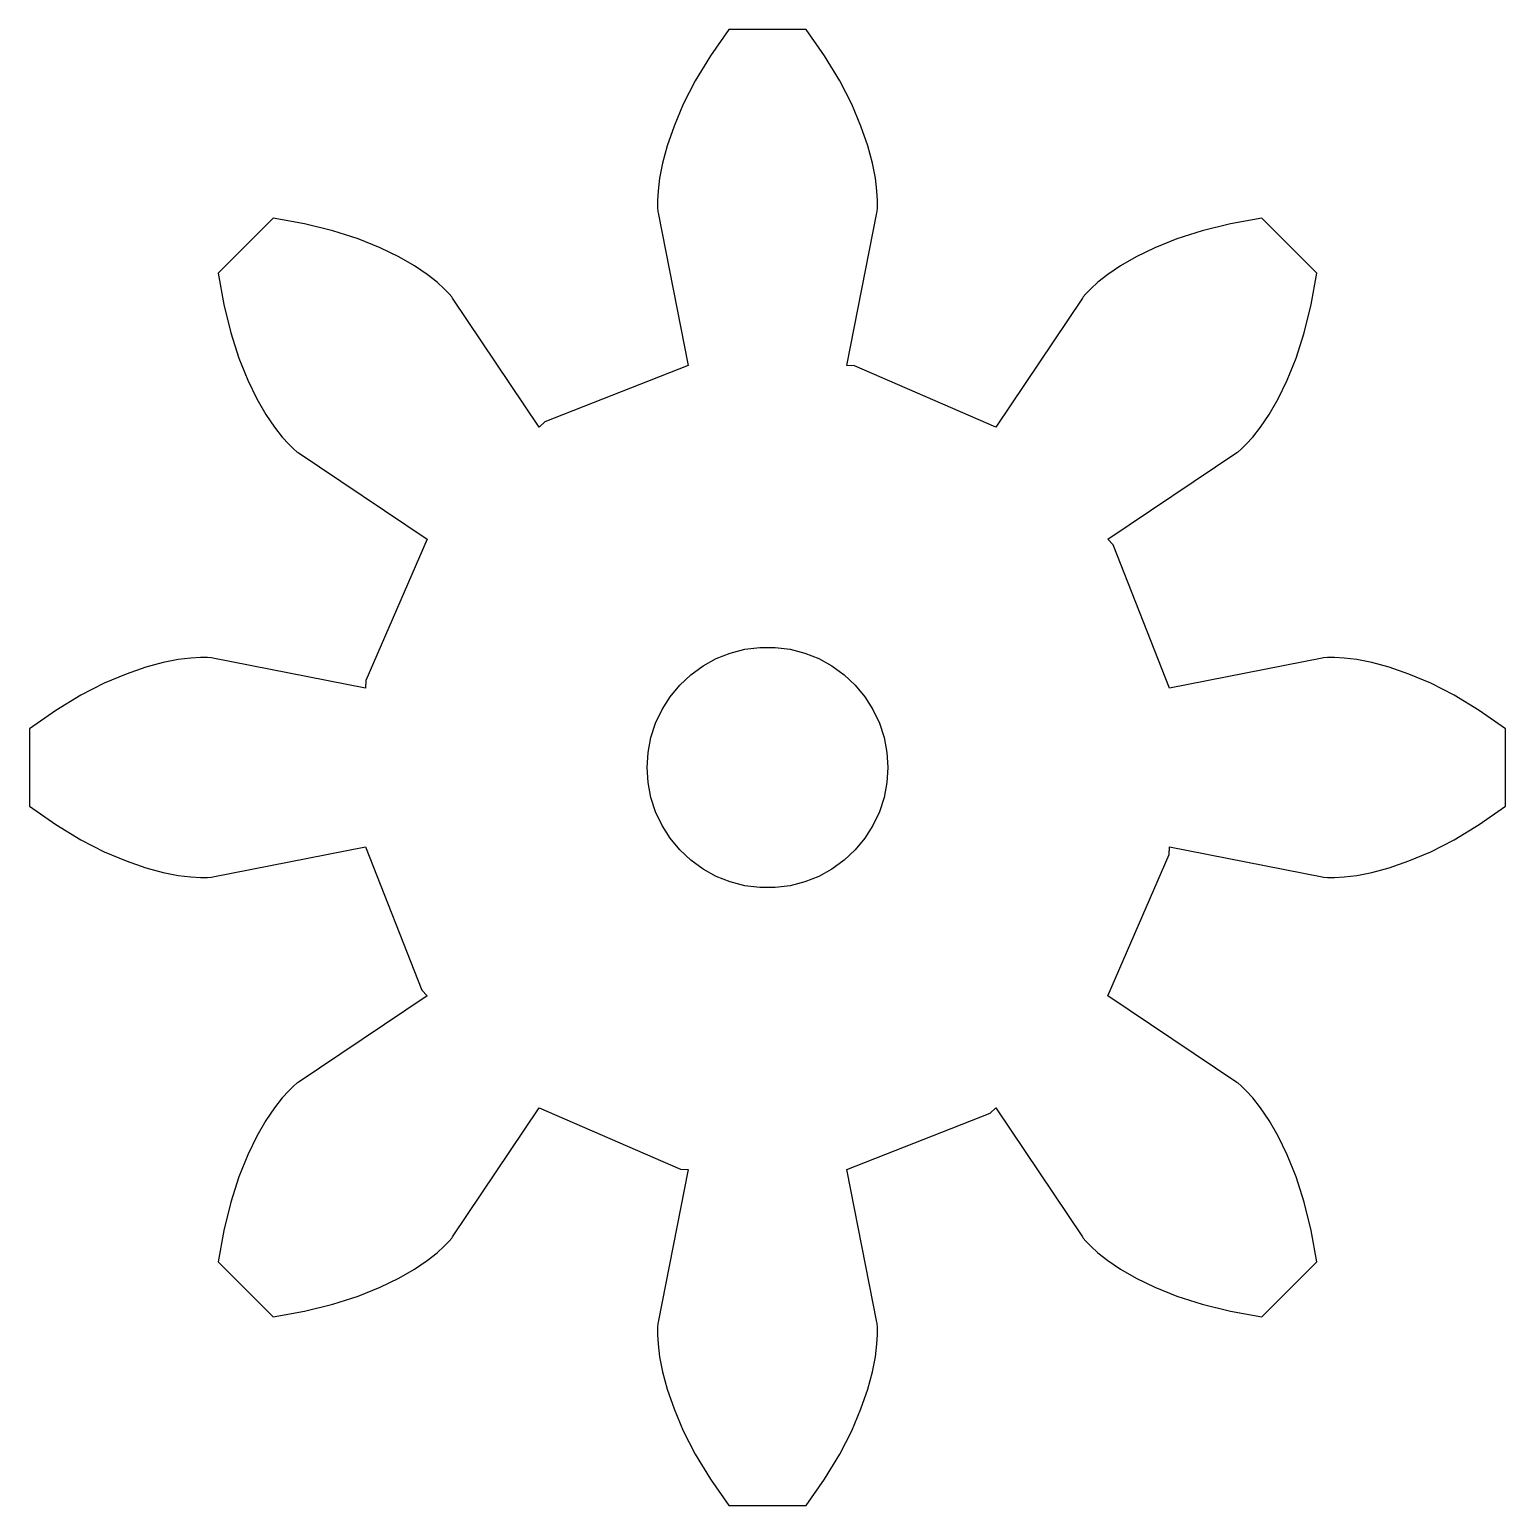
# Model space of a CAD drawing. Header units: metres. Extents: x -9.2 to 9.2, y -9.2 to 9.2.
import ezdxf

# ---------------------------------------------------------------- set-up
doc = ezdxf.new("R2010")
doc.units = ezdxf.units.M

msp = doc.modelspace()

# ---------------------------------------------------------------- linework, layer by layer
for p, q in [((-0.4823, 9.20116), (-0.711868, 8.87474)), ((0.4823, 9.20116), (-0.4823, 9.20116)), ((0.711868, 8.87474), (0.4823, 9.20116)), ((-0.711868, 8.87474), (-0.900085, 8.56276)), ((0.900085, 8.56276), (0.711868, 8.87474)), ((-0.900085, 8.56276), (-1.05017, 8.26926)), ((1.05017, 8.26926), (0.900085, 8.56276)), ((-1.05017, 8.26926), (-1.16574, 7.99788)), ((1.16574, 7.99788), (1.05017, 8.26926)), ((-1.16574, 7.99788), (-1.2507, 7.75188)), ((1.2507, 7.75188), (1.16574, 7.99788)), ((-1.2507, 7.75188), (-1.30922, 7.53404)), ((1.30922, 7.53404), (1.2507, 7.75188)), ((-1.30922, 7.53404), (-1.34572, 7.34671)), ((1.34572, 7.34671), (1.30922, 7.53404)), ((-1.36481, 7.19173), (-1.3712, 7.07045)), ((-1.34572, 7.34671), (-1.36481, 7.19173)), ((1.36481, 7.19173), (1.34572, 7.34671)), ((1.3712, 7.07045), (1.36481, 7.19173)), ((-1.3712, 7.07045), (-1.36974, 6.9837)), ((1.36974, 6.9837), (1.3712, 7.07045)), ((-6.16516, 6.84723), (-6.84723, 6.16516)), ((-5.77202, 6.77875), (-6.16516, 6.84723)), ((-1.36974, 6.9837), (-1.3653, 6.93184)), ((-1.3653, 6.93184), (-1.36275, 6.91467)), ((-1.36275, 6.91467), (-0.988159, 5.01396)), ((0.987518, 5.01076), (1.36275, 6.91467)), ((1.36275, 6.91467), (1.3653, 6.93184)), ((1.3653, 6.93184), (1.36974, 6.9837)), ((6.16516, 6.84723), (5.77202, 6.77875)), ((6.84723, 6.16516), (6.16516, 6.84723)), ((-5.41832, 6.69124), (-5.77202, 6.77875)), ((-5.10466, 6.58983), (-5.41832, 6.69124)), ((5.41832, 6.69124), (5.10466, 6.58983)), ((5.77202, 6.77875), (5.41832, 6.69124)), ((-4.83104, 6.47964), (-5.10466, 6.58983)), ((-4.59702, 6.36578), (-4.83104, 6.47964)), ((4.83104, 6.47964), (4.59702, 6.36578)), ((5.10466, 6.58983), (4.83104, 6.47964)), ((-4.40161, 6.25313), (-4.59702, 6.36578)), ((4.59702, 6.36578), (4.40161, 6.25313)), ((-6.84723, 6.16516), (-6.77875, 5.77202)), ((-4.24333, 6.14647), (-4.40161, 6.25313)), ((-4.12024, 6.05037), (-4.24333, 6.14647)), ((4.24333, 6.14647), (4.12024, 6.05037)), ((4.40161, 6.25313), (4.24333, 6.14647)), ((6.77875, 5.77202), (6.84723, 6.16516)), ((-4.02997, 5.96915), (-4.12024, 6.05037)), ((-3.96967, 5.90677), (-4.02997, 5.96915)), ((-3.93613, 5.86696), (-3.96967, 5.90677)), ((3.96967, 5.90677), (3.93613, 5.86696)), ((4.02997, 5.96915), (3.96967, 5.90677)), ((4.12024, 6.05037), (4.02997, 5.96915)), ((-6.77875, 5.77202), (-6.69124, 5.41832)), ((-3.9258, 5.85301), (-3.93613, 5.86696)), ((-2.84485, 4.24142), (-3.9258, 5.85301)), ((3.9258, 5.85301), (2.84668, 4.24414)), ((3.93613, 5.86696), (3.9258, 5.85301)), ((6.69124, 5.41832), (6.77875, 5.77202)), ((-6.69124, 5.41832), (-6.58983, 5.10466)), ((6.58983, 5.10466), (6.69124, 5.41832)), ((-6.58983, 5.10466), (-6.47964, 4.83104)), ((-0.988159, 5.01396), (-2.77588, 4.30814)), ((1.08347, 5.00916), (0.987518, 5.01076)), ((2.84668, 4.24414), (1.08347, 5.00916)), ((6.47964, 4.83104), (6.58983, 5.10466)), ((-6.47964, 4.83104), (-6.36578, 4.59702)), ((6.36578, 4.59702), (6.47964, 4.83104)), ((-6.36578, 4.59702), (-6.25313, 4.40161)), ((6.25313, 4.40161), (6.36578, 4.59702)), ((-6.25313, 4.40161), (-6.14647, 4.24333)), ((-6.14647, 4.24333), (-6.05037, 4.12024)), ((-2.77588, 4.30814), (-2.84485, 4.24142)), ((6.05037, 4.12024), (6.14647, 4.24333)), ((6.14647, 4.24333), (6.25313, 4.40161)), ((-6.05037, 4.12024), (-5.96915, 4.02997)), ((5.96915, 4.02997), (6.05037, 4.12024)), ((-5.96915, 4.02997), (-5.90677, 3.96967)), ((-5.90677, 3.96967), (-5.86696, 3.93613)), ((-5.86696, 3.93613), (-5.85301, 3.9258)), ((-5.85301, 3.9258), (-4.24414, 2.84668)), ((4.24142, 2.84485), (5.85301, 3.9258)), ((5.85301, 3.9258), (5.86696, 3.93613)), ((5.86696, 3.93613), (5.90677, 3.96967)), ((5.90677, 3.96967), (5.96915, 4.02997)), ((-4.24414, 2.84668), (-5.00916, 1.08347)), ((4.30814, 2.77588), (4.24142, 2.84485)), ((5.01396, 0.988159), (4.30814, 2.77588)), ((-0.463516, 1.42657), (-0.281067, 1.47342)), ((-0.281067, 1.47342), (-0.094177, 1.49704)), ((-0.094177, 1.49704), (0.094177, 1.49704)), ((0.094177, 1.49704), (0.281067, 1.47342)), ((0.281067, 1.47342), (0.463516, 1.42657)), ((-7.53404, 1.30922), (-7.75188, 1.2507)), ((-7.34671, 1.34572), (-7.53404, 1.30922)), ((-7.19173, 1.36481), (-7.34671, 1.34572)), ((-7.07045, 1.3712), (-7.19173, 1.36481)), ((-6.9837, 1.36974), (-7.07045, 1.3712)), ((-6.93184, 1.3653), (-6.9837, 1.36974)), ((-6.91467, 1.36275), (-6.93184, 1.3653)), ((-5.01076, 0.987518), (-6.91467, 1.36275)), ((-0.803726, 1.26648), (-0.638657, 1.35724)), ((-0.638657, 1.35724), (-0.463516, 1.42657)), ((0.463516, 1.42657), (0.638657, 1.35724)), ((0.638657, 1.35724), (0.803726, 1.26648)), ((6.91467, 1.36275), (5.01396, 0.988159)), ((6.93184, 1.3653), (6.91467, 1.36275)), ((6.9837, 1.36974), (6.93184, 1.3653)), ((7.07045, 1.3712), (6.9837, 1.36974)), ((7.19173, 1.36481), (7.07045, 1.3712)), ((7.34671, 1.34572), (7.19173, 1.36481)), ((7.53404, 1.30922), (7.34671, 1.34572)), ((7.75188, 1.2507), (7.53404, 1.30922)), ((-7.99788, 1.16574), (-8.26926, 1.05017)), ((-7.75188, 1.2507), (-7.99788, 1.16574)), ((-1.09344, 1.02681), (-0.956131, 1.15576)), ((-0.956131, 1.15576), (-0.803726, 1.26648)), ((0.803726, 1.26648), (0.956131, 1.15576)), ((0.956131, 1.15576), (1.09344, 1.02681)), ((7.99788, 1.16574), (7.75188, 1.2507)), ((8.26926, 1.05017), (7.99788, 1.16574)), ((-8.26926, 1.05017), (-8.56276, 0.900085)), ((-5.00916, 1.08347), (-5.01076, 0.987518)), ((-1.21352, 0.881668), (-1.09344, 1.02681)), ((1.09344, 1.02681), (1.21352, 0.881668)), ((8.56276, 0.900085), (8.26926, 1.05017)), ((-8.56276, 0.900085), (-8.87474, 0.711868)), ((-1.31445, 0.722626), (-1.21352, 0.881668)), ((1.21352, 0.881668), (1.31445, 0.722626)), ((8.87474, 0.711868), (8.56276, 0.900085)), ((-8.87474, 0.711868), (-9.20116, 0.4823)), ((-1.45287, 0.373032), (-1.39465, 0.552185)), ((-1.39465, 0.552185), (-1.31445, 0.722626)), ((1.31445, 0.722626), (1.39465, 0.552185)), ((1.39465, 0.552185), (1.45287, 0.373032)), ((9.20116, 0.4823), (8.87474, 0.711868)), ((-9.20116, 0.4823), (-9.20116, -0.4823)), ((-1.48816, 0.187988), (-1.45287, 0.373032)), ((1.45287, 0.373032), (1.48816, 0.187988)), ((9.20116, -0.4823), (9.20116, 0.4823)), ((-1.5, 0), (-1.48816, 0.187988)), ((1.48816, 0.187988), (1.5, 0)), ((-1.48816, -0.187988), (-1.5, 0)), ((1.5, 0), (1.48816, -0.187988)), ((-1.45287, -0.373032), (-1.48816, -0.187988)), ((1.48816, -0.187988), (1.45287, -0.373032)), ((-9.20116, -0.4823), (-8.87474, -0.711868)), ((-1.39465, -0.552185), (-1.45287, -0.373032)), ((1.45287, -0.373032), (1.39465, -0.552185)), ((8.87474, -0.711868), (9.20116, -0.4823)), ((-8.87474, -0.711868), (-8.56276, -0.900085)), ((-1.31445, -0.722626), (-1.39465, -0.552185)), ((-1.21352, -0.881668), (-1.31445, -0.722626)), ((1.31445, -0.722626), (1.21352, -0.881668)), ((1.39465, -0.552185), (1.31445, -0.722626)), ((8.56276, -0.900085), (8.87474, -0.711868)), ((-8.56276, -0.900085), (-8.26926, -1.05017)), ((-1.09344, -1.02681), (-1.21352, -0.881668)), ((1.21352, -0.881668), (1.09344, -1.02681)), ((8.26926, -1.05017), (8.56276, -0.900085)), ((-8.26926, -1.05017), (-7.99788, -1.16574)), ((-6.91467, -1.36275), (-5.01396, -0.988159)), ((-5.01396, -0.988159), (-4.30814, -2.77588)), ((-0.956131, -1.15576), (-1.09344, -1.02681)), ((1.09344, -1.02681), (0.956131, -1.15576)), ((4.24414, -2.84668), (5.00916, -1.08347)), ((5.00916, -1.08347), (5.01076, -0.987518)), ((5.01076, -0.987518), (6.91467, -1.36275)), ((7.99788, -1.16574), (8.26926, -1.05017)), ((-7.99788, -1.16574), (-7.75188, -1.2507)), ((-7.75188, -1.2507), (-7.53404, -1.30922)), ((-0.803726, -1.26648), (-0.956131, -1.15576)), ((-0.638657, -1.35724), (-0.803726, -1.26648)), ((0.803726, -1.26648), (0.638657, -1.35724)), ((0.956131, -1.15576), (0.803726, -1.26648)), ((7.53404, -1.30922), (7.75188, -1.2507)), ((7.75188, -1.2507), (7.99788, -1.16574)), ((-7.53404, -1.30922), (-7.34671, -1.34572)), ((-7.34671, -1.34572), (-7.19173, -1.36481)), ((-7.19173, -1.36481), (-7.07045, -1.3712)), ((-7.07045, -1.3712), (-6.9837, -1.36974)), ((-6.9837, -1.36974), (-6.93184, -1.3653)), ((-6.93184, -1.3653), (-6.91467, -1.36275)), ((-0.463516, -1.42657), (-0.638657, -1.35724)), ((-0.281067, -1.47342), (-0.463516, -1.42657)), ((0.463516, -1.42657), (0.281067, -1.47342)), ((0.638657, -1.35724), (0.463516, -1.42657)), ((6.91467, -1.36275), (6.93184, -1.3653)), ((6.93184, -1.3653), (6.9837, -1.36974)), ((6.9837, -1.36974), (7.07045, -1.3712)), ((7.07045, -1.3712), (7.19173, -1.36481)), ((7.19173, -1.36481), (7.34671, -1.34572)), ((7.34671, -1.34572), (7.53404, -1.30922)), ((-0.094177, -1.49704), (-0.281067, -1.47342)), ((0.094177, -1.49704), (-0.094177, -1.49704)), ((0.281067, -1.47342), (0.094177, -1.49704)), ((-4.24142, -2.84485), (-5.85301, -3.9258)), ((-4.30814, -2.77588), (-4.24142, -2.84485)), ((5.85301, -3.9258), (4.24414, -2.84668)), ((-5.96915, -4.02997), (-6.05037, -4.12024)), ((-5.90677, -3.96967), (-5.96915, -4.02997)), ((-5.86696, -3.93613), (-5.90677, -3.96967)), ((-5.85301, -3.9258), (-5.86696, -3.93613)), ((5.86696, -3.93613), (5.85301, -3.9258)), ((5.90677, -3.96967), (5.86696, -3.93613)), ((5.96915, -4.02997), (5.90677, -3.96967)), ((6.05037, -4.12024), (5.96915, -4.02997)), ((-6.05037, -4.12024), (-6.14647, -4.24333)), ((6.14647, -4.24333), (6.05037, -4.12024)), ((-6.25313, -4.40161), (-6.36578, -4.59702)), ((-6.14647, -4.24333), (-6.25313, -4.40161)), ((-3.9258, -5.85301), (-2.84668, -4.24414)), ((-2.84668, -4.24414), (-1.08347, -5.00916)), ((0.988159, -5.01396), (2.77588, -4.30814)), ((2.77588, -4.30814), (2.84485, -4.24142)), ((2.84485, -4.24142), (3.9258, -5.85301)), ((6.25313, -4.40161), (6.14647, -4.24333)), ((6.36578, -4.59702), (6.25313, -4.40161)), ((-6.36578, -4.59702), (-6.47964, -4.83104)), ((6.47964, -4.83104), (6.36578, -4.59702)), ((-6.47964, -4.83104), (-6.58983, -5.10466)), ((6.58983, -5.10466), (6.47964, -4.83104)), ((-6.58983, -5.10466), (-6.69124, -5.41832)), ((-0.987518, -5.01076), (-1.36275, -6.91467)), ((-1.08347, -5.00916), (-0.987518, -5.01076)), ((1.36275, -6.91467), (0.988159, -5.01396)), ((6.69124, -5.41832), (6.58983, -5.10466)), ((-6.69124, -5.41832), (-6.77875, -5.77202)), ((6.77875, -5.77202), (6.69124, -5.41832)), ((-6.77875, -5.77202), (-6.84723, -6.16516)), ((-3.96967, -5.90677), (-3.93613, -5.86696)), ((-3.93613, -5.86696), (-3.9258, -5.85301)), ((3.9258, -5.85301), (3.93613, -5.86696)), ((3.93613, -5.86696), (3.96967, -5.90677)), ((6.84723, -6.16516), (6.77875, -5.77202)), ((-4.24333, -6.14647), (-4.12024, -6.05037)), ((-4.12024, -6.05037), (-4.02997, -5.96915)), ((-4.02997, -5.96915), (-3.96967, -5.90677)), ((3.96967, -5.90677), (4.02997, -5.96915)), ((4.02997, -5.96915), (4.12024, -6.05037)), ((4.12024, -6.05037), (4.24333, -6.14647)), ((-6.84723, -6.16516), (-6.16516, -6.84723)), ((-4.59702, -6.36578), (-4.40161, -6.25313)), ((-4.40161, -6.25313), (-4.24333, -6.14647)), ((4.24333, -6.14647), (4.40161, -6.25313)), ((4.40161, -6.25313), (4.59702, -6.36578)), ((6.16516, -6.84723), (6.84723, -6.16516)), ((-4.83104, -6.47964), (-4.59702, -6.36578)), ((4.59702, -6.36578), (4.83104, -6.47964)), ((-5.41832, -6.69124), (-5.10466, -6.58983)), ((-5.10466, -6.58983), (-4.83104, -6.47964)), ((4.83104, -6.47964), (5.10466, -6.58983)), ((5.10466, -6.58983), (5.41832, -6.69124)), ((-6.16516, -6.84723), (-5.77202, -6.77875)), ((-5.77202, -6.77875), (-5.41832, -6.69124)), ((5.41832, -6.69124), (5.77202, -6.77875)), ((5.77202, -6.77875), (6.16516, -6.84723)), ((-1.36974, -6.9837), (-1.3712, -7.07045)), ((-1.3653, -6.93184), (-1.36974, -6.9837)), ((-1.36275, -6.91467), (-1.3653, -6.93184)), ((1.3653, -6.93184), (1.36275, -6.91467)), ((1.36974, -6.9837), (1.3653, -6.93184)), ((1.3712, -7.07045), (1.36974, -6.9837)), ((-1.3712, -7.07045), (-1.36481, -7.19173)), ((1.36481, -7.19173), (1.3712, -7.07045)), ((-1.36481, -7.19173), (-1.34572, -7.34671)), ((-1.34572, -7.34671), (-1.30922, -7.53404)), ((1.30922, -7.53404), (1.34572, -7.34671)), ((1.34572, -7.34671), (1.36481, -7.19173)), ((-1.30922, -7.53404), (-1.2507, -7.75188)), ((1.2507, -7.75188), (1.30922, -7.53404)), ((-1.2507, -7.75188), (-1.16574, -7.99788)), ((1.16574, -7.99788), (1.2507, -7.75188)), ((-1.16574, -7.99788), (-1.05017, -8.26926)), ((1.05017, -8.26926), (1.16574, -7.99788)), ((-1.05017, -8.26926), (-0.900085, -8.56276)), ((0.900085, -8.56276), (1.05017, -8.26926)), ((-0.900085, -8.56276), (-0.711868, -8.87474)), ((0.711868, -8.87474), (0.900085, -8.56276)), ((-0.711868, -8.87474), (-0.4823, -9.20116)), ((0.4823, -9.20116), (0.711868, -8.87474)), ((-0.4823, -9.20116), (0.4823, -9.20116))]:
    msp.add_line(p, q)

doc.saveas('drawing.dxf')
